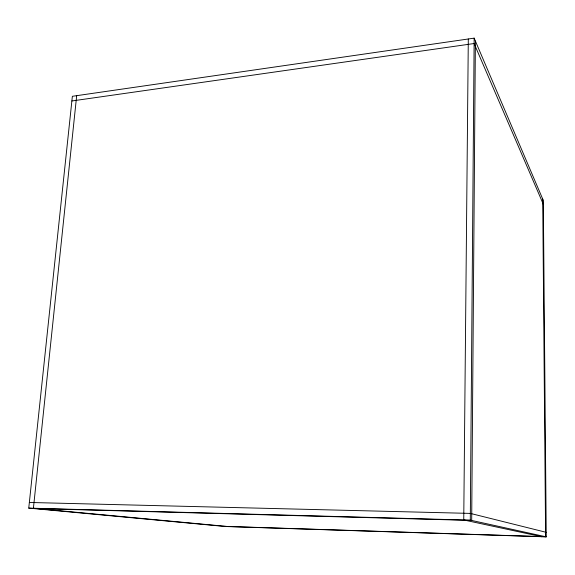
<?xml version="1.0" encoding="UTF-8"?>
<svg xmlns="http://www.w3.org/2000/svg" width="575" height="575" viewBox="0 0 575 575"><rect width="100%" height="100%" fill="white"/><g stroke="black" fill="none" stroke-linecap="round" stroke-linejoin="round"><path stroke-width="0.86" d="M546.25 536.863L470.285 520.138L474.152 38.137L72.364 96.298L28.75 508.12L225.292 526.499L546.25 536.863L543.31 200.459L474.152 38.137M475.388 41.033L471.694 520.447L32.207 508.444M468.302 38.985L463.745 519.958L541.743 536.719M76.676 95.673L33.407 508.25L228.864 526.614M71.868 100.977L474.109 43.528L543.346 204.355M29.347 502.464L470.343 513.403L546.207 532.328M28.75 508.12L470.285 520.138M223.546 526.333L545.61 536.727L542.707 199.043"/></g></svg>
